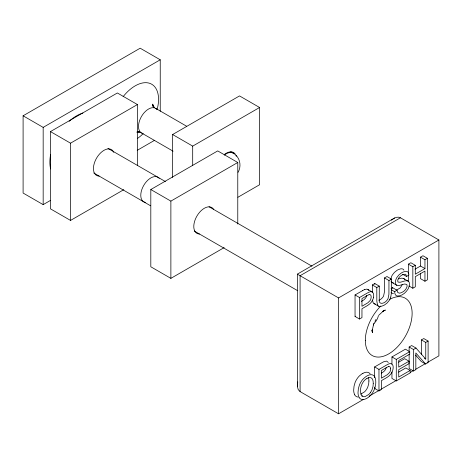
<?xml version="1.0" encoding="UTF-8"?>
<svg xmlns="http://www.w3.org/2000/svg" width="462" height="462" viewBox="0 0 462 462"><rect width="100%" height="100%" fill="white"/><g stroke="black" fill="none" stroke-linecap="round" stroke-linejoin="round"><path stroke-width="0.69" d="M427.055 362.693L438.9 355.861L438.9 239.986L400.294 217.7L398.585 217.186L396.604 217.302L394.612 217.983L297.355 274.139L297.355 386.44L298.221 389.599L300.017 391.545L338.554 413.796L363.484 399.399M368.924 380.988L368.67 383.974L367.74 387.156A8.287 4.787 -60 0 1 367.128 388.421L366.17 389.963A8.033 4.637 -60 0 1 364.506 391.874L360.949 394.028A8.114 4.684 -60 0 1 360.649 394.103M373.256 383.489L373.001 386.475L372.072 389.657A8.287 4.787 -60 0 1 371.46 390.921L370.501 392.463M373.533 297.199L373.66 296.177A9.835 5.677 -60 0 0 373.683 295.495C374.116 292.966 371.61 290.569 369.213 292.1A24.63 14.218 -60 0 0 366.961 293.243L359.505 297.522L355.047 294.952L355.047 316.447L359.505 319.023L361.96 317.602L361.96 308.743C365.702 306.433 370.559 304.585 372.528 300.277A7.762 4.481 -60 0 0 373.533 297.199M366.632 295.385L366.441 296.269A4.002 2.31 -60 0 1 365.69 297.944L364.125 299.676L361.405 301.443M386.186 367.585L386.03 368.249A4.002 2.31 -60 0 1 385.279 369.918L383.714 371.65L381.294 373.244M297.759 381.889L297.355 386.44M390.783 297.054L391.395 292.717L391.412 279.1L386.96 276.524L384.499 277.945L384.459 291.788L383.616 295.923A3.754 2.166 -60 0 1 383.194 296.731L381.554 298.654L379.094 300.34M373.562 324.474L372.17 330.728L372.291 329.464L372.297 332.034L372.164 330.492L372.563 332.576L372.049 330.503M402.419 284.488L400.219 287.901L396.153 290.373M373.342 325.034L374.081 323.157M238.069 172.32C241.176 166.99 240.488 159.725 236.047 155.33M374.942 321.304L375.912 319.496M378.915 315.124L383.726 310.666L382.692 311.4L385.452 310.077L383.431 310.579M391.383 220.149L394.612 217.983M391.071 288.565L392.527 287.647L396.979 290.217L397.747 292.492L399.312 293.133A8.645 4.99 -60 0 0 400.271 293.035C403.193 292.203 405.902 290.003 406.872 287.064A3.76 2.171 -60 0 0 407.074 286.001L407.01 285.071A3.309 1.912 -60 0 0 406.693 284.407C403.465 282.721 399.699 286.96 396.39 285.048A5.867 3.384 -60 0 1 395.87 284.465A5.914 3.413 -60 0 1 395.46 283.397L395.385 281.959A6.612 3.817 -60 0 1 395.686 280.232L396.171 278.852A6.404 3.696 -60 0 1 396.875 277.477L398.891 274.954L401.449 272.927A16.563 9.563 -60 0 1 402.91 272.118L405.555 271.31L407.241 271.575A6.924 3.996 -60 0 1 407.981 272.158A7.669 4.429 -60 0 1 408.633 273.365L408.893 275L406.537 276.495L402.633 274.243M406.537 276.495L405.942 274.717A4.47 2.581 -60 0 0 405.249 274.214C402.159 274.082 399.156 276.605 397.996 279.389A3.257 1.877 -60 0 0 397.759 280.446L397.84 281.549A2.905 1.681 -60 0 0 398.146 282.074C401.403 283.241 404.92 279.47 408.235 281.139A6.162 3.557 -60 0 1 408.858 281.751A6.272 3.621 -60 0 1 409.257 282.611L409.401 283.322A7.611 4.395 -60 0 1 409.436 284.563A6.988 4.037 -60 0 1 409.118 286.394L408.599 287.861A7.311 4.222 -60 0 1 407.859 289.327C405.596 292.885 401.617 296.333 397.181 296.015A8.235 4.753 -60 0 1 395.934 295.322A8.945 5.163 -60 0 1 394.941 293.613L394.658 291.689L396.979 290.217M50.641 200.317L43.168 204.631L23.1 193.047L23.1 115.795L140.171 48.204L160.239 59.794L160.239 111.29M23.1 115.795L43.168 127.385L160.239 59.794M123.799 189.674L70.53 220.426L50.462 208.841L50.462 131.595L117.36 92.972L137.428 104.556L137.428 165.356M50.462 131.595L70.53 143.18L137.428 104.556M137.202 150.346L154.637 140.275M172.621 177.448L172.621 134.534L239.524 95.911L259.592 107.496L259.592 184.742L237.913 197.262M172.621 134.534L192.694 146.119L259.592 107.496M224.151 247.609L170.876 278.361L150.808 266.776L150.808 189.53L217.706 150.907L237.774 162.491L237.774 224.006M150.808 189.53L170.876 201.114L237.774 162.491M400.433 217.781L300.086 275.716L300.086 391.585M297.355 274.139L338.554 297.921L438.9 239.986M355.047 294.952L362.503 290.65M372.343 292.735L372.343 284.962L374.809 283.541L379.262 286.117L379.262 298.51C377.864 305.971 385.366 303.626 387.653 299.307A3.754 2.166 -60 0 0 388.074 298.492L388.917 294.363L388.958 280.515L384.499 277.945M408.379 273.475L408.379 264.154L410.839 262.739L415.298 265.309L415.298 274.174L424.953 268.595L424.953 259.736L420.495 257.161L420.495 266.025L415.067 269.161M420.495 257.161L422.955 255.746L427.414 258.316L427.414 279.816L424.953 281.237L420.495 278.661L420.495 273.238M372.343 284.962L376.801 287.537L379.262 286.117M388.958 280.515L391.412 279.1M408.379 264.154L412.837 266.73L415.298 265.309M424.953 259.736L427.414 258.316M355.047 316.447L355.509 316.181M408.939 285.978L412.837 288.23L415.298 286.81L415.298 276.646L424.953 271.073L424.953 281.237M374.636 377.673L374.636 366.926L382.091 362.624A28.419 16.407 -60 0 1 383.928 361.671L386.648 361.099L388.323 362.445M391.949 364.096L391.949 356.93L405.382 349.174L409.713 351.674L409.713 354.152L398.741 360.487L398.741 367.134L409.02 361.197L409.02 363.675L398.741 369.606L398.741 377.032L410.146 370.449L410.146 372.926L396.281 380.931L391.949 378.43L391.949 371.979M409.141 352.021L409.141 347.008L411.665 345.547L415.996 348.048L425.75 359.072L425.75 342.417L421.419 339.917L421.419 354.493M421.419 339.917L423.775 338.554L428.107 341.054L428.107 362.554L425.589 364.01L421.257 361.509L415.679 355.209M374.636 366.926L378.967 369.427L386.423 365.124A24.63 14.218 -60 0 1 388.681 363.981C391.089 362.497 393.578 364.864 393.145 367.4A9.835 5.677 -60 0 1 393.122 368.081L393 369.103A7.762 4.481 -60 0 1 391.995 372.181C390.02 376.49 385.169 378.338 381.427 380.648L381.427 389.506L378.967 390.927L374.636 388.427L374.636 387.081M391.949 356.93L396.281 359.43L409.713 351.674M409.141 347.008L413.473 349.509L415.996 348.048M425.75 342.417L428.107 341.054M398.642 362.191L404.689 358.697L409.02 361.197M398.614 372.106L405.815 367.948L410.146 370.449M374.636 388.427L375.098 388.161M369.092 396.159L380.313 389.685M381.56 388.964L396.517 380.33M410.227 372.412L413.346 370.611M415.84 369.173L425.19 363.773M409.141 354.175L409.141 368.509L413.473 371.009L415.829 369.646L415.829 352.985L425.589 364.01M364.755 289.524L366.932 289.108L368.353 289.893M369.005 294.704L367.977 295.143A29.164 16.84 -60 0 0 366.915 295.72L361.96 298.579L361.96 306.266L367.868 302.795L370.149 300.514A4.002 2.31 -60 0 0 370.899 298.845L371.13 297.505A6.791 3.921 -60 0 0 371.148 296.881A4.441 2.564 -60 0 0 369.046 294.548M388.473 366.609L387.439 367.047A29.164 16.84 -60 0 0 386.382 367.625L381.427 370.484L381.427 378.17L387.335 374.699L389.61 372.418A4.002 2.31 -60 0 0 390.367 370.749L390.598 369.409A6.791 3.921 -60 0 0 390.609 368.786M398.435 278.904L401.825 278.13L403.782 278.563A6.162 3.557 -60 0 1 404.4 279.175M136.717 132.109L139.57 131.895L137.584 131.849L140.465 132.369M393.549 282.975L391.938 282.473A5.867 3.384 -60 0 1 391.412 281.895A5.914 3.413 -60 0 1 391.077 281.121M393.485 293.549L392.723 293.445A8.235 4.753 -60 0 1 391.476 292.746A8.945 5.163 -60 0 1 390.996 292.157M155.63 108.333L186.671 126.259M230.746 151.703L233.229 153.136M420.495 266.025L424.953 268.595M403.234 278.297L407.692 280.873M141.441 132.917L173.1 151.195M392.388 282.738L396.846 285.314M391.32 289.761L394.658 291.689M368.006 289.547L372.464 292.117M107.935 148.389L165.39 181.56M209.049 206.768L311.96 266.181M374.006 303.574L378.459 306.15M424.514 358.356L425.75 359.072M93.746 172.967L150.572 205.781M194.236 230.988L297.771 290.765M153.355 106.658L154.631 107.715L152.731 105.475L153.748 107.08L152.5 104.487L153.02 106.168M368.433 289.997L368.659 290.344M377.512 304.955L376.83 301.189L376.801 287.537M372.141 330.879L372.453 331.704M392.636 288.369L392.527 287.647M153.084 106.075L152.76 104.117L152.922 105.913M372.482 300.034L373.053 302.379A7.398 4.274 -60 0 0 375.023 303.996A8.38 4.839 -60 0 0 375.427 304.031M413.473 349.509L413.473 371.009M412.837 266.73L412.837 288.23M408.379 274.907L408.379 281.358M396.281 359.43L396.281 380.931M378.967 369.427L378.967 390.927M374.809 283.541L374.809 284.315M359.505 297.522L359.505 319.023M338.554 297.921L338.554 413.796M192.694 146.119L192.694 165.431M170.876 201.114L170.876 278.361M70.53 143.18L70.53 220.426M43.168 127.385L43.168 204.631M359.084 397.32A15.073 8.703 -60 0 1 358.015 392.561L358.373 388.663L359.419 385.019A11.544 6.664 -60 0 1 360.504 382.727L361.486 381.133A11.284 6.514 -60 0 1 363.756 378.401L365.956 376.594A15.644 9.032 -60 0 1 367.238 375.814A12.162 7.022 -60 0 1 374.809 376.767M374.728 376.871A15.598 9.003 -60 0 1 375.75 381.271A19.589 11.313 -60 0 1 375.768 382.865A15.223 8.79 -60 0 1 374.526 388.969L374.347 389.368A11.048 6.376 -60 0 1 371.419 394.357A13.173 7.606 -60 0 1 366.903 398.284A14.703 8.489 -60 0 1 366.256 398.631A12.024 6.942 -60 0 1 359.026 397.384M370.501 392.463A8.033 4.637 -60 0 1 368.838 394.375L365.28 396.529A8.114 4.684 -60 0 1 363.323 396.621L362.364 396.2A8.639 4.99 -60 0 1 361.411 395.189C359.603 390.829 360.649 385.406 363.427 381.652A8.68 5.013 -60 0 1 365.667 379.319L366.285 378.863A10.291 5.942 -60 0 1 366.926 378.465M373.209 383.512A13.525 7.808 -60 0 0 372.436 379.123A8.616 4.972 -60 0 0 366.926 378.43M388.513 366.453A4.441 2.564 -60 0 1 390.563 368.809M378.436 315.644A9.459 5.463 -60 0 1 373.845 323.596M389.275 299.543A33.091 19.104 -60 0 1 412.127 313.79A33.091 19.104 -60 0 1 388.536 354.002A33.091 19.104 -60 0 1 365.332 340.367M365.315 340.407A33.091 19.104 -60 0 1 380.838 305.994M362.503 290.667A24.63 14.218 -60 0 1 364.755 289.501M390.788 297.054A7.473 4.314 -60 0 1 389.252 300.392L387.11 303.008L384.488 304.984A19.976 11.533 -60 0 1 383.518 305.532L380.313 306.601A8.38 4.839 -60 0 1 379.481 306.56A7.398 4.274 -60 0 1 377.506 304.966M390.927 279.383A6.612 3.817 -60 0 1 391.227 277.656L391.712 276.282A6.404 3.696 -60 0 1 392.417 274.907L394.433 272.384L396.991 270.357A16.563 9.563 -60 0 1 398.458 269.542L401.097 268.74L402.783 269A6.924 3.996 -60 0 1 403.522 269.589A7.669 4.429 -60 0 1 403.898 270.137M404.556 279.441A6.272 3.621 -60 0 1 404.689 279.724M354.752 394.819A15.073 8.703 -60 0 1 353.684 390.061L354.042 386.163L355.087 382.519A11.544 6.664 -60 0 1 356.173 380.226L357.155 378.632A11.284 6.514 -60 0 1 359.424 375.901L361.625 374.093A15.644 9.032 -60 0 1 362.907 373.313M357.877 397.031A11.966 6.907 -60 0 1 354.712 394.866M362.572 395.784A14.703 8.489 -60 0 1 361.925 396.13M362.907 373.342A12.076 6.976 -60 0 1 370.16 373.85M368.503 377.673A13.525 7.808 -60 0 1 368.878 381.011M199.486 234.032A14.9 8.605 -60 0 1 196.876 216.124A14.9 8.605 -60 0 1 213.687 209.436M99.139 176.097A14.9 8.605 -60 0 1 96.91 157.548A14.9 8.605 -60 0 1 113.773 152.356M224.226 154.574A14.9 8.605 -60 0 1 236.273 156.237M145.316 202.396A14.189 8.195 -60 0 1 143.711 185.435A14.189 8.195 -60 0 1 159.205 178.338M50.601 168.93A37.838 21.847 -60 0 1 50.601 154.51M69.156 121.339A37.838 21.847 -60 0 1 82.86 113.051M143.041 133.495A14.189 8.195 -60 0 1 141.441 116.528A14.189 8.195 -60 0 1 156.936 109.436M157.109 109.563A33.091 19.104 -60 0 0 135.152 85.868A33.091 19.104 -60 0 0 123.123 96.668M143.029 133.784A33.091 19.104 -60 0 1 137.439 138.456M224.307 155.088A14.189 8.195 -60 0 1 234.534 154.239"/></g></svg>
